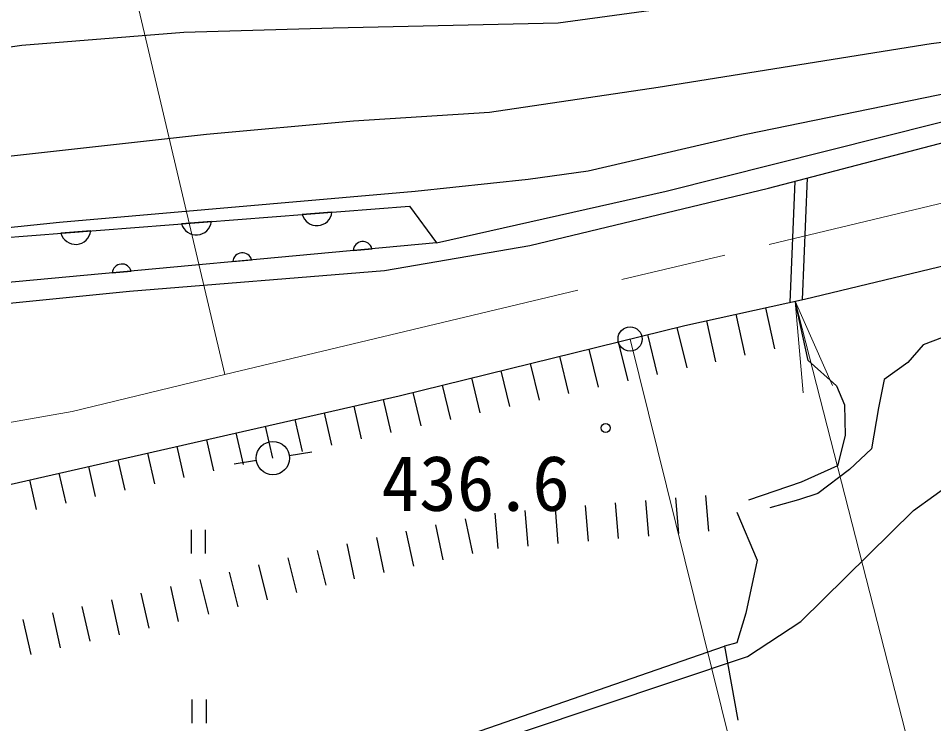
# Model space of a CAD drawing. Units: millimetres, scale not verified. Extents: x 40000 to 680000, y 20000 to 380000.
# Drawn here: x 392796 to 423071, y 256549 to 279871 of the extents above; entities that cross this region are included whole.
import ezdxf
from ezdxf.enums import TextEntityAlignment as Align

# ---------------------------------------------------------------- set-up
doc = ezdxf.new("R2010")
doc.units = ezdxf.units.MM
doc.header["$LTSCALE"] = 1000
doc.linetypes.add('CHAIN', pattern=[18.5, 12, -1.5, 3.5, -1.5])
for name, color, linetype, lineweight in [('M-BGD', 7, 'Continuous', 25), ('M-BMK', 2, 'CHAIN', 13), ('M-STR-HTXT', 7, 'Continuous', 13), ('M-STR-STRC', 7, 'Continuous', 25)]:
    doc.layers.add(name, color=color, linetype=linetype, lineweight=lineweight)
doc.styles.add('ＭＳ ゴシック', font='')
doc.styles.get('ＭＳ ゴシック').set_extended_font_data('MS Gothic')

# ---------------------------------------------------------------- blocks, each defined once
blk = doc.blocks.new('open_arrow')
at = {"color": 0, "linetype": 'Continuous', "lineweight": -2}
blk.add_lwpolyline([(7.5, 1.25), (0, 0), (7.5, -1.25)], dxfattribs=at)

msp = doc.modelspace()

# ---------------------------------------------------------------- linework, layer by layer
at = {"layer": 'M-BGD'}
for p, q in [((418729, 270567), (418899, 274592)), ((418325, 270479), (418494, 274486)), ((391307, 272539), (405729, 273660)), ((403170, 273461), (402183, 273385)), ((405729, 273660), (406628, 272451)), ((399182, 273151), (398195, 273075)), ((395194, 272841), (394207, 272765)), ((406628, 272451), (384268, 270374)), ((403871, 272195), (404494, 272253)), ((399888, 271825), (400511, 271883)), ((395905, 271455), (396528, 271513)), ((418923, 268562), (418494, 270516)), ((416839, 268730), (416541, 270087)), ((417816, 268942), (417518, 270301)), ((415862, 268517), (415564, 269873)), ((414919, 268312), (414589, 269652)), ((412964, 267887), (412647, 269174)), ((413941, 268099), (413618, 269413)), ((411986, 267674), (411676, 268935)), ((411009, 267462), (410705, 268696)), ((410031, 267249), (409734, 268457)), ((408076, 266824), (407792, 267980)), ((409054, 267036), (408763, 268218)), ((407098, 266611), (406821, 267741)), ((406121, 266399), (405850, 267502)), ((404147, 265969), (403901, 267050)), ((405125, 266182), (404876, 267272)), ((403170, 265757), (402926, 266828)), ((402193, 265544), (401951, 266606)), ((400239, 265119), (400001, 266161)), ((401216, 265332), (400976, 266383)), ((399261, 264907), (399026, 265939)), ((398284, 264694), (398051, 265717)), ((401759, 265418), (402500, 265535)), ((396330, 264269), (396101, 265273)), ((397307, 264482), (397076, 265495)), ((400673, 265246), (399932, 265129)), ((395353, 264057), (395126, 265051)), ((393398, 263632), (393176, 264607)), ((394375, 263844), (394151, 264829)), ((414642, 262837), (414544, 264014)), ((415639, 262920), (415540, 264097)), ((411653, 262587), (411554, 263764)), ((412649, 262670), (412551, 263847)), ((413646, 262754), (413547, 263930)), ((408663, 262337), (408565, 263514)), ((409660, 262420), (409561, 263597)), ((410656, 262504), (410558, 263680)), ((406850, 261964), (406605, 263119)), ((407828, 262171), (407583, 263326)), ((398513, 262958), (398513, 262175)), ((398980, 262958), (398980, 262175)), ((405872, 261756), (405627, 262911)), ((403916, 261341), (403671, 262496)), ((404894, 261549), (404649, 262704)), ((402978, 261126), (402696, 262273)), ((402007, 260888), (401725, 262034)), ((401036, 260649), (400754, 261796)), ((399093, 260172), (398812, 261318)), ((400064, 260410), (399783, 261557)), ((398098, 259928), (397840, 261080)), ((397122, 259710), (396864, 260862)), ((395170, 259274), (394912, 260426)), ((396146, 259492), (395888, 260644)), ((394194, 259056), (393936, 260209)), ((393218, 258838), (392960, 259991)), ((398540, 257351), (398540, 256568)), ((399007, 257351), (399007, 256568))]:
    msp.add_line(p, q, dxfattribs=at)
for points in [[(372985, 268437), (383338, 269543), (396479, 270846), (404909, 271529), (409718, 272363), (417610, 274256), (423723, 275848), (433576, 278212), (451166, 282371), (459641, 284505), (467230, 286261), (476615, 288626), (485998, 290840), (494579, 292886), (512272, 297454), (528318, 301276), (538618, 303816), (545818, 305787), (550611, 307290), (555549, 309107), (559678, 310363)], [(473634, 292196), (468949, 291507), (465946, 290573), (462592, 289425), (459553, 288543), (456335, 287629), (453863, 286920), (450856, 286244), (438490, 284386), (432350, 283169), (426080, 281955), (423120, 281420), (410650, 279709), (403206, 279546), (398269, 279400), (392917, 278977), (388550, 278353), (383020, 277528), (377623, 276821), (371446, 276319)], [(473688, 290547), (469212, 289658), (462692, 287787), (457521, 286441), (452217, 284987), (447061, 283713), (440572, 282221), (436321, 281316), (432975, 280531), (429612, 279851), (422985, 279029), (413956, 277587), (408376, 276753), (403882, 276467), (399020, 276025), (382829, 274233), (370042, 272823)], [(406628, 272451), (414222, 274157), (428510, 277752), (435019, 279408), (449287, 282701), (460048, 285316), (473982, 288826)], [(418797, 270582), (435974, 274718), (450554, 278222), (469882, 283099), (471830, 283408)], [(385445, 272224), (394157, 273131), (405920, 274151), (409662, 274548), (411646, 274831), (416872, 276042), (423222, 277346), (427179, 278198), (430618, 278689), (431764, 278580)], [(383353, 262750), (390079, 263901), (405391, 267389), (414840, 269714), (418797, 270582)], [(424001, 269562), (422726, 269077), (422220, 268490), (421430, 267924), (421248, 266993), (421013, 265639), (420289, 264958), (419239, 264163), (418600, 263951), (417649, 263681)], [(418923, 268562), (419856, 267715), (420123, 267094), (420141, 266083), (419892, 265071), (418685, 264538), (416945, 263935)], [(397293, 252206), (416911, 258772), (418677, 259926), (422408, 263593), (423743, 264565)], [(416555, 263540), (417230, 261960), (416857, 260203), (416555, 259227), (416147, 259115), (416591, 256666)], [(392667, 251545), (399249, 253360), (407243, 256032), (416147, 259115)]]:
    msp.add_lwpolyline(points, dxfattribs=at)
for centre, radius in [((412219, 266327), 150), ((401216, 265332), 550)]:
    msp.add_circle(centre, radius, dxfattribs=at)
for centre, radius, start, end in [((402669, 273521), 505, 195.6153, 353.2735), ((398681, 273211), 505, 195.6153, 353.2735), ((394693, 272901), 505, 195.6153, 353.2735), ((404187, 272170), 318, 15.1987, 175.4164), ((400205, 271800), 318, 15.1987, 175.4164), ((396222, 271430), 318, 15.1987, 175.4164)]:
    msp.add_arc(centre, radius, start, end, dxfattribs=at)
at = {"layer": 'M-BMK'}
msp.add_lwpolyline([(376103, 264627), (381423, 264983), (387054, 265548), (394580, 266866), (399632, 268090), (464358, 283574), (535037, 300621), (542352, 302563), (548643, 304466), (556909, 307114), (560413, 308584)], dxfattribs=at)
at = {"layer": 'M-STR-HTXT'}
for p, q in [((399632, 268090), (392837, 296884)), ((413030, 269268), (416351, 255861))]:
    msp.add_line(p, q, dxfattribs=at)
msp.add_lwpolyline([(418494, 270516), (423548, 250755), (460867, 250755)], dxfattribs=at)
at = {"layer": 'M-STR-STRC'}
msp.add_circle((413030, 269268), 400, dxfattribs=at)

# ---------------------------------------------------------------- block references
at = {"layer": 'M-STR-HTXT', "xscale": 400, "yscale": 400, "rotation": 284.3}
msp.add_blockref('open_arrow', (418494, 270516), dxfattribs=at)

# ---------------------------------------------------------------- texts
at = {"layer": 'M-BGD', "style": 'ＭＳ ゴシック'}
msp.add_text('436.6', height=1833, dxfattribs=at).set_placement((407921, 263036), align=Align.BOTTOM_CENTER)

doc.saveas('drawing.dxf')
